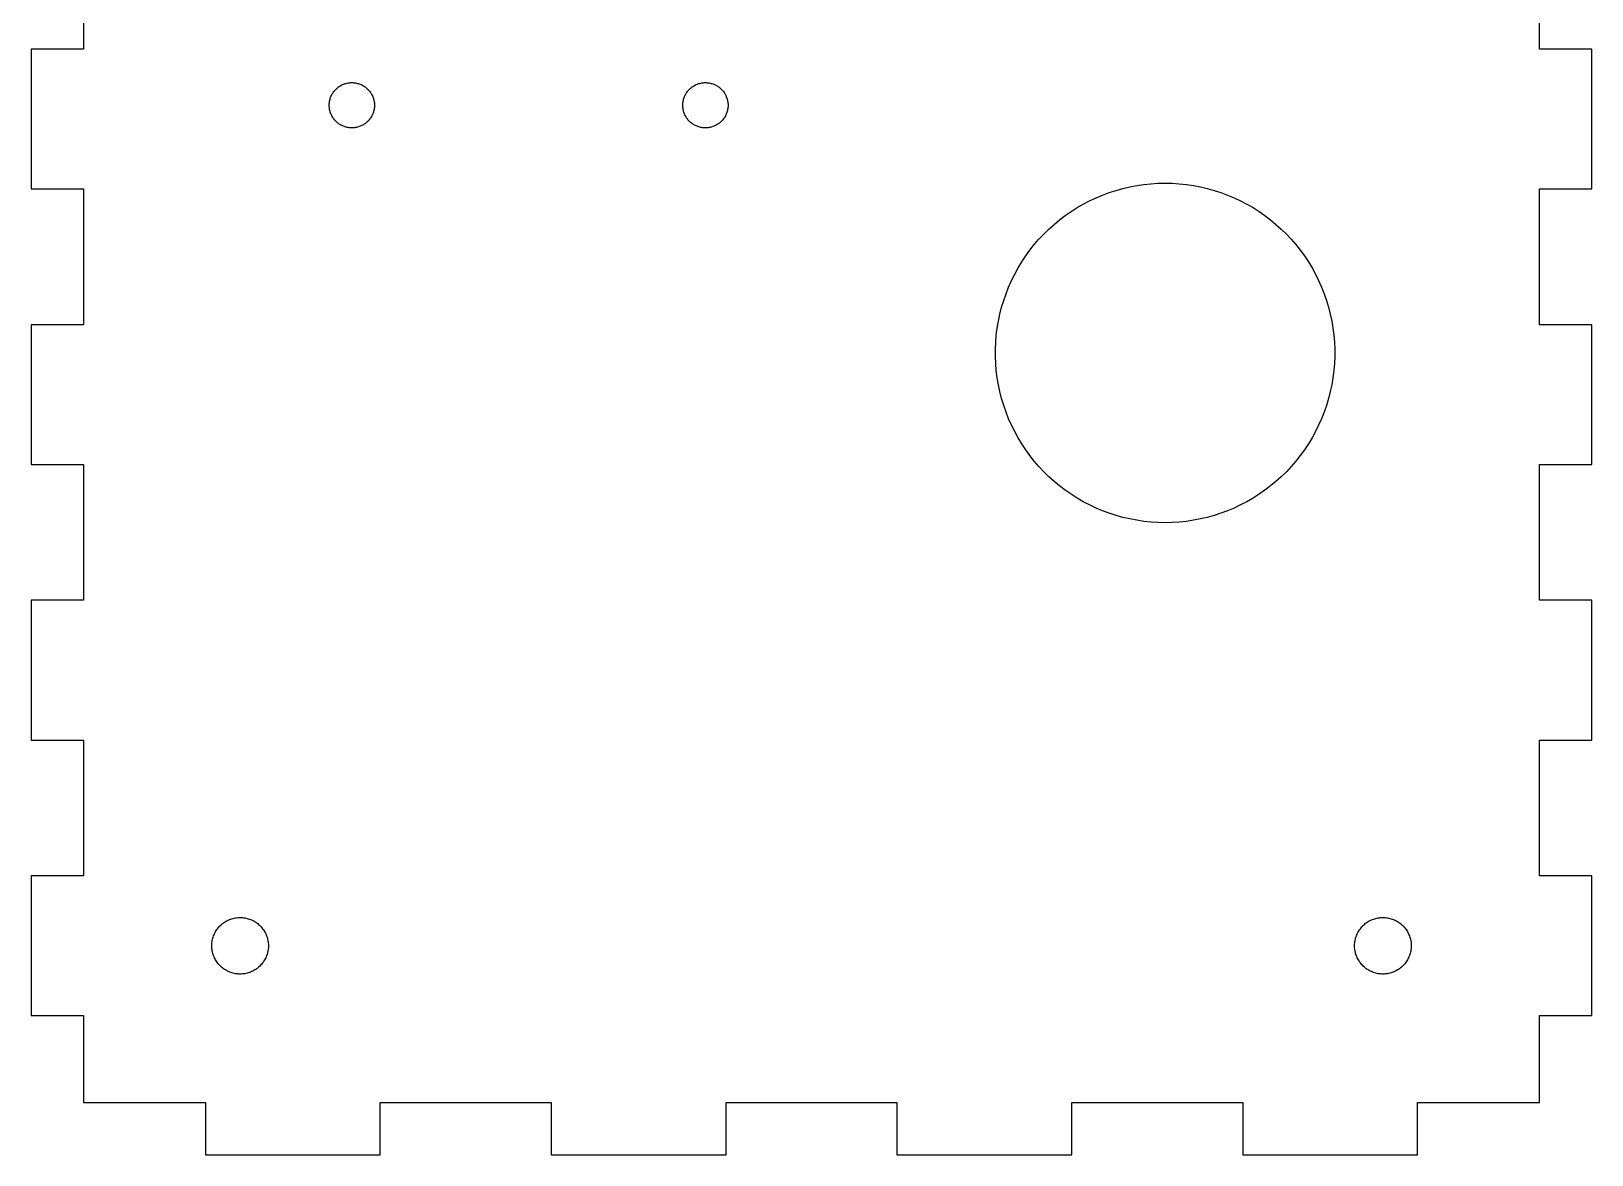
# Model space of a CAD drawing. Header units: metres. Extents: x -115 to 115, y -93 to 93.
# Drawn here: x 4.8 to 115.2, y -92.7 to -13.3 of the extents above; entities that cross this region are included whole.
import ezdxf

# ---------------------------------------------------------------- set-up
doc = ezdxf.new("R2010")
doc.units = ezdxf.units.M

msp = doc.modelspace()

# ---------------------------------------------------------------- linework, layer by layer
for p, q in [((8.53001, -4.9384), (8.53001, -14.5352)), ((111.47, -14.5353), (111.47, -4.93842)), ((4.83, -14.5352), (4.82999, -24.4121)), ((8.53001, -14.5352), (4.83, -14.5352)), ((115.17, -14.5353), (111.47, -14.5353)), ((115.17, -24.4121), (115.17, -14.5353)), ((26.1143, -17.7), (26.1491, -17.6427)), ((26.1491, -17.6427), (26.1862, -17.5868)), ((26.1862, -17.5868), (26.2255, -17.5326)), ((26.2255, -17.5326), (26.2672, -17.4801)), ((26.2672, -17.4801), (26.311, -17.4294)), ((26.311, -17.4294), (26.3568, -17.3805)), ((26.3568, -17.3805), (26.4047, -17.3336)), ((26.4047, -17.3336), (26.4545, -17.2888)), ((26.4545, -17.2888), (26.5061, -17.2461)), ((26.5061, -17.2461), (26.5595, -17.2056)), ((26.5595, -17.2056), (26.6146, -17.1673)), ((26.6146, -17.1673), (26.6711, -17.1314)), ((26.6711, -17.1314), (26.7292, -17.0979)), ((26.7292, -17.0979), (26.7886, -17.0668)), ((26.7886, -17.0668), (26.8492, -17.0383)), ((26.8492, -17.0383), (26.911, -17.0123)), ((26.911, -17.0123), (26.9738, -16.989)), ((26.9738, -16.989), (27.0375, -16.9683)), ((27.0375, -16.9683), (27.1021, -16.9502)), ((27.1021, -16.9502), (27.1673, -16.9349)), ((27.1673, -16.9349), (27.2332, -16.9224)), ((27.2332, -16.9224), (27.2995, -16.9126)), ((27.2995, -16.9126), (27.3661, -16.9056)), ((27.3661, -16.9056), (27.433, -16.9014)), ((27.433, -16.9014), (27.5, -16.9)), ((27.5, -16.9), (27.567, -16.9014)), ((27.567, -16.9014), (27.6339, -16.9056)), ((27.6339, -16.9056), (27.7005, -16.9126)), ((27.7005, -16.9126), (27.7668, -16.9224)), ((27.7668, -16.9224), (27.8327, -16.9349)), ((27.8327, -16.9349), (27.8979, -16.9502)), ((27.8979, -16.9502), (27.9624, -16.9683)), ((27.9624, -16.9683), (28.0262, -16.989)), ((28.0262, -16.989), (28.089, -17.0123)), ((28.089, -17.0123), (28.1508, -17.0383)), ((28.1508, -17.0383), (28.2114, -17.0668)), ((28.2114, -17.0668), (28.2708, -17.0979)), ((28.2708, -17.0979), (28.3288, -17.1314)), ((28.3288, -17.1314), (28.3854, -17.1673)), ((28.3854, -17.1673), (28.4404, -17.2056)), ((28.4404, -17.2056), (28.4938, -17.2461)), ((28.4938, -17.2461), (28.5455, -17.2888)), ((28.5455, -17.2888), (28.5953, -17.3336)), ((28.5953, -17.3336), (28.6431, -17.3805)), ((28.6431, -17.3805), (28.689, -17.4294)), ((28.689, -17.4294), (28.7328, -17.4801)), ((28.7328, -17.4801), (28.7744, -17.5326)), ((28.7744, -17.5326), (28.8138, -17.5868)), ((28.8138, -17.5868), (28.8509, -17.6427)), ((28.8509, -17.6427), (28.8856, -17.7)), ((51.1143, -17.7), (51.1491, -17.6427)), ((51.1491, -17.6427), (51.1862, -17.5868)), ((51.1862, -17.5868), (51.2255, -17.5326)), ((51.2255, -17.5326), (51.2672, -17.4801)), ((51.2672, -17.4801), (51.311, -17.4294)), ((51.311, -17.4294), (51.3568, -17.3805)), ((51.3568, -17.3805), (51.4047, -17.3336)), ((51.4047, -17.3336), (51.4545, -17.2888)), ((51.4545, -17.2888), (51.5061, -17.2461)), ((51.5061, -17.2461), (51.5595, -17.2056)), ((51.5595, -17.2056), (51.6146, -17.1673)), ((51.6146, -17.1673), (51.6711, -17.1314)), ((51.6711, -17.1314), (51.7292, -17.0979)), ((51.7292, -17.0979), (51.7886, -17.0668)), ((51.7886, -17.0668), (51.8492, -17.0383)), ((51.8492, -17.0383), (51.911, -17.0123)), ((51.911, -17.0123), (51.9738, -16.989)), ((51.9738, -16.989), (52.0375, -16.9683)), ((52.0375, -16.9683), (52.1021, -16.9503)), ((52.1021, -16.9503), (52.1673, -16.935)), ((52.1673, -16.935), (52.2332, -16.9224)), ((52.2332, -16.9224), (52.2995, -16.9126)), ((52.2995, -16.9126), (52.3661, -16.9056)), ((52.3661, -16.9056), (52.433, -16.9014)), ((52.433, -16.9014), (52.5, -16.9)), ((52.5, -16.9), (52.567, -16.9014)), ((52.567, -16.9014), (52.6339, -16.9056)), ((52.6339, -16.9056), (52.7005, -16.9126)), ((52.7005, -16.9126), (52.7668, -16.9224)), ((52.7668, -16.9224), (52.8327, -16.935)), ((52.8327, -16.935), (52.8979, -16.9503)), ((52.8979, -16.9503), (52.9624, -16.9683)), ((52.9624, -16.9683), (53.0262, -16.989)), ((53.0262, -16.989), (53.089, -17.0123)), ((53.089, -17.0123), (53.1508, -17.0383)), ((53.1508, -17.0383), (53.2114, -17.0668)), ((53.2114, -17.0668), (53.2708, -17.0979)), ((53.2708, -17.0979), (53.3288, -17.1314)), ((53.3288, -17.1314), (53.3854, -17.1673)), ((53.3854, -17.1673), (53.4404, -17.2056)), ((53.4404, -17.2056), (53.4938, -17.2461)), ((53.4938, -17.2461), (53.5455, -17.2888)), ((53.5455, -17.2888), (53.5953, -17.3336)), ((53.5953, -17.3336), (53.6431, -17.3805)), ((53.6431, -17.3805), (53.689, -17.4294)), ((53.689, -17.4294), (53.7328, -17.4801)), ((53.7328, -17.4801), (53.7744, -17.5326)), ((53.7744, -17.5326), (53.8138, -17.5869)), ((53.8138, -17.5869), (53.8509, -17.6427)), ((53.8509, -17.6427), (53.8856, -17.7)), ((25.9003, -18.4665), (25.9032, -18.3995)), ((25.9003, -18.5335), (25.9003, -18.4665)), ((25.9032, -18.6004), (25.9003, -18.5335)), ((25.9032, -18.3995), (25.9088, -18.3327)), ((25.9088, -18.6672), (25.9032, -18.6004)), ((25.9088, -18.3327), (25.9172, -18.2663)), ((25.9172, -18.7337), (25.9088, -18.6672)), ((25.9172, -18.2663), (25.9283, -18.2002)), ((25.9283, -18.7998), (25.9172, -18.7337)), ((25.9283, -18.2002), (25.9423, -18.1346)), ((25.9423, -18.1346), (25.9589, -18.0697)), ((25.9589, -18.0697), (25.9783, -18.0056)), ((25.9783, -18.0056), (26.0003, -17.9423)), ((26.0003, -17.9423), (26.025, -17.88)), ((26.025, -17.88), (26.0523, -17.8187)), ((26.0523, -17.8187), (26.0821, -17.7587)), ((26.0821, -17.7587), (26.1143, -17.7)), ((28.8856, -17.7), (28.9179, -17.7587)), ((28.9179, -17.7587), (28.9477, -17.8187)), ((28.9477, -17.8187), (28.975, -17.88)), ((28.975, -17.88), (28.9996, -17.9423)), ((28.9996, -17.9423), (29.0217, -18.0056)), ((29.0217, -18.0056), (29.041, -18.0697)), ((29.041, -18.0697), (29.0577, -18.1346)), ((29.0577, -18.1346), (29.0717, -18.2002)), ((29.0717, -18.2002), (29.0828, -18.2663)), ((29.0828, -18.7337), (29.0717, -18.7998)), ((29.0828, -18.2663), (29.0912, -18.3327)), ((29.0912, -18.6672), (29.0828, -18.7337)), ((29.0912, -18.3327), (29.0968, -18.3995)), ((29.0968, -18.6004), (29.0912, -18.6672)), ((29.0968, -18.3995), (29.0996, -18.4665)), ((29.0996, -18.5335), (29.0968, -18.6004)), ((29.0996, -18.4665), (29.0996, -18.5335)), ((50.9003, -18.4665), (50.9032, -18.3995)), ((50.9003, -18.5335), (50.9003, -18.4665)), ((50.9032, -18.6004), (50.9003, -18.5335)), ((50.9032, -18.3995), (50.9088, -18.3327)), ((50.9088, -18.6672), (50.9032, -18.6004)), ((50.9088, -18.3327), (50.9172, -18.2663)), ((50.9172, -18.7337), (50.9088, -18.6672)), ((50.9172, -18.2663), (50.9283, -18.2002)), ((50.9283, -18.7998), (50.9172, -18.7337)), ((50.9283, -18.2002), (50.9423, -18.1346)), ((50.9423, -18.1346), (50.9589, -18.0697)), ((50.9589, -18.0697), (50.9783, -18.0056)), ((50.9783, -18.0056), (51.0003, -17.9423)), ((51.0003, -17.9423), (51.025, -17.88)), ((51.025, -17.88), (51.0523, -17.8187)), ((51.0523, -17.8187), (51.0821, -17.7587)), ((51.0821, -17.7587), (51.1143, -17.7)), ((53.8856, -17.7), (53.9179, -17.7587)), ((53.9179, -17.7587), (53.9477, -17.8187)), ((53.9477, -17.8187), (53.975, -17.88)), ((53.975, -17.88), (53.9996, -17.9423)), ((53.9996, -17.9423), (54.0217, -18.0056)), ((54.0217, -18.0056), (54.041, -18.0697)), ((54.041, -18.0697), (54.0577, -18.1346)), ((54.0577, -18.1346), (54.0716, -18.2002)), ((54.0716, -18.2002), (54.0828, -18.2663)), ((54.0828, -18.7337), (54.0716, -18.7998)), ((54.0828, -18.2663), (54.0912, -18.3327)), ((54.0912, -18.6672), (54.0828, -18.7337)), ((54.0912, -18.3327), (54.0968, -18.3995)), ((54.0968, -18.6005), (54.0912, -18.6672)), ((54.0968, -18.3995), (54.0996, -18.4665)), ((54.0996, -18.5335), (54.0968, -18.6005)), ((54.0996, -18.4665), (54.0996, -18.5335)), ((25.9423, -18.8653), (25.9283, -18.7998)), ((25.9589, -18.9303), (25.9423, -18.8653)), ((25.9783, -18.9944), (25.9589, -18.9303)), ((26.0003, -19.0577), (25.9783, -18.9944)), ((26.025, -19.12), (26.0003, -19.0577)), ((26.0523, -19.1812), (26.025, -19.12)), ((26.0821, -19.2413), (26.0523, -19.1812)), ((26.1143, -19.3), (26.0821, -19.2413)), ((26.1491, -19.3573), (26.1143, -19.3)), ((26.1862, -19.4131), (26.1491, -19.3573)), ((26.2255, -19.4673), (26.1862, -19.4131)), ((26.2672, -19.5199), (26.2255, -19.4673)), ((26.311, -19.5706), (26.2672, -19.5199)), ((26.3568, -19.6194), (26.311, -19.5706)), ((26.4047, -19.6663), (26.3568, -19.6194)), ((26.4545, -19.7112), (26.4047, -19.6663)), ((26.5061, -19.7539), (26.4545, -19.7112)), ((26.5595, -19.7944), (26.5061, -19.7539)), ((26.6146, -19.8327), (26.5595, -19.7944)), ((26.6711, -19.8686), (26.6146, -19.8327)), ((28.3854, -19.8327), (28.3288, -19.8686)), ((28.4404, -19.7944), (28.3854, -19.8327)), ((28.4938, -19.7539), (28.4404, -19.7944)), ((28.5455, -19.7112), (28.4938, -19.7539)), ((28.5953, -19.6663), (28.5455, -19.7112)), ((28.6431, -19.6194), (28.5953, -19.6663)), ((28.689, -19.5706), (28.6431, -19.6194)), ((28.7328, -19.5199), (28.689, -19.5706)), ((28.7744, -19.4673), (28.7328, -19.5199)), ((28.8138, -19.4131), (28.7744, -19.4673)), ((28.8509, -19.3573), (28.8138, -19.4131)), ((28.8856, -19.3), (28.8509, -19.3573)), ((28.9179, -19.2413), (28.8856, -19.3)), ((28.9477, -19.1812), (28.9179, -19.2413)), ((28.975, -19.12), (28.9477, -19.1812)), ((28.9996, -19.0577), (28.975, -19.12)), ((29.0217, -18.9944), (28.9996, -19.0577)), ((29.041, -18.9303), (29.0217, -18.9944)), ((29.0577, -18.8653), (29.041, -18.9303)), ((29.0717, -18.7998), (29.0577, -18.8653)), ((50.9423, -18.8653), (50.9283, -18.7998)), ((50.9589, -18.9303), (50.9423, -18.8653)), ((50.9783, -18.9944), (50.9589, -18.9303)), ((51.0003, -19.0577), (50.9783, -18.9944)), ((51.025, -19.12), (51.0003, -19.0577)), ((51.0523, -19.1812), (51.025, -19.12)), ((51.0821, -19.2413), (51.0523, -19.1812)), ((51.1143, -19.3), (51.0821, -19.2413)), ((51.1491, -19.3573), (51.1143, -19.3)), ((51.1862, -19.4131), (51.1491, -19.3573)), ((51.2255, -19.4673), (51.1862, -19.4131)), ((51.2672, -19.5199), (51.2255, -19.4673)), ((51.311, -19.5706), (51.2672, -19.5199)), ((51.3568, -19.6194), (51.311, -19.5706)), ((51.4047, -19.6663), (51.3568, -19.6194)), ((51.4545, -19.7112), (51.4047, -19.6663)), ((51.5061, -19.7539), (51.4545, -19.7112)), ((51.5595, -19.7944), (51.5061, -19.7539)), ((51.6146, -19.8327), (51.5595, -19.7944)), ((51.6711, -19.8686), (51.6146, -19.8327)), ((53.3854, -19.8327), (53.3288, -19.8686)), ((53.4404, -19.7944), (53.3854, -19.8327)), ((53.4938, -19.7539), (53.4404, -19.7944)), ((53.5455, -19.7112), (53.4938, -19.7539)), ((53.5952, -19.6663), (53.5455, -19.7112)), ((53.6431, -19.6195), (53.5952, -19.6663)), ((53.689, -19.5706), (53.6431, -19.6195)), ((53.7328, -19.5199), (53.689, -19.5706)), ((53.7744, -19.4673), (53.7328, -19.5199)), ((53.8138, -19.4131), (53.7744, -19.4673)), ((53.8509, -19.3573), (53.8138, -19.4131)), ((53.8856, -19.3), (53.8509, -19.3573)), ((53.9179, -19.2413), (53.8856, -19.3)), ((53.9477, -19.1812), (53.9179, -19.2413)), ((53.975, -19.12), (53.9477, -19.1812)), ((53.9996, -19.0577), (53.975, -19.12)), ((54.0217, -18.9944), (53.9996, -19.0577)), ((54.041, -18.9303), (54.0217, -18.9944)), ((54.0577, -18.8654), (54.041, -18.9303)), ((54.0716, -18.7998), (54.0577, -18.8654)), ((26.7292, -19.9021), (26.6711, -19.8686)), ((26.7886, -19.9331), (26.7292, -19.9021)), ((26.8492, -19.9617), (26.7886, -19.9331)), ((26.911, -19.9876), (26.8492, -19.9617)), ((26.9738, -20.011), (26.911, -19.9876)), ((27.0375, -20.0317), (26.9738, -20.011)), ((27.1021, -20.0497), (27.0375, -20.0317)), ((27.1673, -20.065), (27.1021, -20.0497)), ((27.2332, -20.0776), (27.1673, -20.065)), ((27.2995, -20.0874), (27.2332, -20.0776)), ((27.3661, -20.0944), (27.2995, -20.0874)), ((27.433, -20.0986), (27.3661, -20.0944)), ((27.5, -20.1), (27.433, -20.0986)), ((27.567, -20.0986), (27.5, -20.1)), ((27.6339, -20.0944), (27.567, -20.0986)), ((27.7005, -20.0874), (27.6339, -20.0944)), ((27.7668, -20.0776), (27.7005, -20.0874)), ((27.8327, -20.065), (27.7668, -20.0776)), ((27.8979, -20.0497), (27.8327, -20.065)), ((27.9624, -20.0317), (27.8979, -20.0497)), ((28.0262, -20.011), (27.9624, -20.0317)), ((28.089, -19.9876), (28.0262, -20.011)), ((28.1508, -19.9617), (28.089, -19.9876)), ((28.2114, -19.9331), (28.1508, -19.9617)), ((28.2708, -19.9021), (28.2114, -19.9331)), ((28.3288, -19.8686), (28.2708, -19.9021)), ((51.7292, -19.9021), (51.6711, -19.8686)), ((51.7886, -19.9331), (51.7292, -19.9021)), ((51.8492, -19.9617), (51.7886, -19.9331)), ((51.911, -19.9876), (51.8492, -19.9617)), ((51.9738, -20.011), (51.911, -19.9876)), ((52.0375, -20.0317), (51.9738, -20.011)), ((52.1021, -20.0497), (52.0375, -20.0317)), ((52.1673, -20.065), (52.1021, -20.0497)), ((52.2332, -20.0776), (52.1673, -20.065)), ((52.2994, -20.0874), (52.2332, -20.0776)), ((52.3661, -20.0944), (52.2994, -20.0874)), ((52.433, -20.0986), (52.3661, -20.0944)), ((52.5, -20.1), (52.433, -20.0986)), ((52.567, -20.0986), (52.5, -20.1)), ((52.6339, -20.0944), (52.567, -20.0986)), ((52.7005, -20.0874), (52.6339, -20.0944)), ((52.7668, -20.0776), (52.7005, -20.0874)), ((52.8326, -20.065), (52.7668, -20.0776)), ((52.8979, -20.0497), (52.8326, -20.065)), ((52.9624, -20.0317), (52.8979, -20.0497)), ((53.0262, -20.011), (52.9624, -20.0317)), ((53.089, -19.9876), (53.0262, -20.011)), ((53.1508, -19.9617), (53.089, -19.9876)), ((53.2114, -19.9331), (53.1508, -19.9617)), ((53.2708, -19.9021), (53.2114, -19.9331)), ((53.3288, -19.8686), (53.2708, -19.9021)), ((82.0157, -24.377), (82.5051, -24.2622)), ((82.5051, -24.2622), (82.9988, -24.168)), ((82.9988, -24.168), (83.496, -24.0946)), ((83.496, -24.0946), (83.9959, -24.0421)), ((83.9959, -24.0421), (84.4975, -24.0105)), ((84.4975, -24.0105), (85, -24)), ((85, -24), (85.5025, -24.0105)), ((85.5025, -24.0105), (86.0041, -24.0421)), ((86.0041, -24.0421), (86.504, -24.0946)), ((86.504, -24.0946), (87.0012, -24.168)), ((87.0012, -24.168), (87.4949, -24.2622)), ((87.4949, -24.2622), (87.9843, -24.377)), ((4.82999, -24.4121), (8.53, -24.4121)), ((8.53, -24.4121), (8.53, -34.0089)), ((79.2189, -25.4843), (79.6644, -25.2514)), ((79.6644, -25.2514), (80.1192, -25.0374)), ((80.1192, -25.0374), (80.5825, -24.8427)), ((80.5825, -24.8427), (81.0536, -24.6675)), ((81.0536, -24.6675), (81.5316, -24.5122)), ((81.5316, -24.5122), (82.0157, -24.377)), ((87.9843, -24.377), (88.4684, -24.5122)), ((88.4684, -24.5122), (88.9464, -24.6675)), ((88.9464, -24.6675), (89.4175, -24.8427)), ((89.4175, -24.8427), (89.8808, -25.0374)), ((89.8808, -25.0374), (90.3356, -25.2514)), ((90.3356, -25.2514), (90.781, -25.4843)), ((111.47, -34.0089), (111.47, -24.4121)), ((111.47, -24.4121), (115.17, -24.4121)), ((77.5462, -26.5957), (77.9466, -26.2918)), ((77.9466, -26.2918), (78.3593, -26.0049)), ((78.3593, -26.0049), (78.7837, -25.7356)), ((78.7837, -25.7356), (79.2189, -25.4843)), ((90.781, -25.4843), (91.2163, -25.7356)), ((91.2163, -25.7356), (91.6407, -26.0049)), ((91.6407, -26.0049), (92.0534, -26.2918)), ((92.0534, -26.2918), (92.4538, -26.5957)), ((76.4263, -27.604), (76.7854, -27.2524)), ((76.7854, -27.2524), (77.159, -26.916)), ((77.159, -26.916), (77.5462, -26.5957)), ((92.4538, -26.5957), (92.841, -26.916)), ((92.841, -26.916), (93.2146, -27.2524)), ((93.2146, -27.2524), (93.5737, -27.604)), ((75.4416, -28.7448), (75.7538, -28.3509)), ((75.7538, -28.3509), (76.0823, -27.9704)), ((76.0823, -27.9704), (76.4263, -27.604)), ((93.5737, -27.604), (93.9177, -27.9704)), ((93.9177, -27.9704), (94.2462, -28.3509)), ((94.2462, -28.3509), (94.5583, -28.7448)), ((74.6077, -30), (74.8681, -29.5701)), ((74.8681, -29.5701), (75.1462, -29.1514)), ((75.1462, -29.1514), (75.4416, -28.7448)), ((94.5583, -28.7448), (94.8538, -29.1514)), ((94.8538, -29.1514), (95.1319, -29.5701)), ((95.1319, -29.5701), (95.3923, -30)), ((73.9376, -31.3498), (74.1421, -30.8906)), ((74.1421, -30.8906), (74.3656, -30.4404)), ((74.3656, -30.4404), (74.6077, -30)), ((95.3923, -30), (95.6344, -30.4404)), ((95.6344, -30.4404), (95.8579, -30.8906)), ((95.8579, -30.8906), (96.0623, -31.3498)), ((73.5873, -32.2918), (73.7526, -31.8171)), ((73.7526, -31.8171), (73.9376, -31.3498)), ((96.0623, -31.3498), (96.2474, -31.8171)), ((96.2474, -31.8171), (96.4127, -32.2918)), ((73.317, -33.2598), (73.442, -32.7729)), ((73.442, -32.7729), (73.5873, -32.2918)), ((96.4127, -32.2918), (96.5579, -32.7729)), ((96.5579, -32.7729), (96.6829, -33.2598)), ((8.53, -34.0089), (4.82999, -34.0089)), ((4.82999, -34.0089), (4.82999, -43.8858)), ((73.1287, -34.247), (73.2125, -33.7514)), ((73.2125, -33.7514), (73.317, -33.2598)), ((96.6829, -33.2598), (96.7874, -33.7514)), ((96.7874, -33.7514), (96.8713, -34.247)), ((115.17, -34.0089), (111.47, -34.0089)), ((115.17, -43.8858), (115.17, -34.0089)), ((73.0026, -35.7487), (73.0237, -35.2465)), ((73.0237, -35.2465), (73.0657, -34.7457)), ((73.0657, -34.7457), (73.1287, -34.247)), ((96.8713, -34.247), (96.9342, -34.7457)), ((96.9342, -34.7457), (96.9763, -35.2465)), ((96.9763, -35.2465), (96.9974, -35.7487)), ((73.0026, -36.2513), (73.0026, -35.7487)), ((73.0237, -36.7535), (73.0026, -36.2513)), ((96.9974, -36.2513), (96.9763, -36.7535)), ((96.9974, -35.7487), (96.9974, -36.2513)), ((73.0657, -37.2543), (73.0237, -36.7535)), ((73.1287, -37.753), (73.0657, -37.2543)), ((96.9342, -37.2543), (96.8713, -37.753)), ((96.9763, -36.7535), (96.9342, -37.2543)), ((73.2125, -38.2486), (73.1287, -37.753)), ((73.317, -38.7402), (73.2125, -38.2486)), ((96.7874, -38.2486), (96.6829, -38.7402)), ((96.8713, -37.753), (96.7874, -38.2486)), ((73.442, -39.227), (73.317, -38.7402)), ((73.5873, -39.7082), (73.442, -39.227)), ((73.7526, -40.1829), (73.5873, -39.7082)), ((96.4127, -39.7082), (96.2474, -40.1829)), ((96.5579, -39.227), (96.4127, -39.7082)), ((96.6829, -38.7402), (96.5579, -39.227)), ((73.9376, -40.6502), (73.7526, -40.1829)), ((74.1421, -41.1093), (73.9376, -40.6502)), ((96.0623, -40.6502), (95.8579, -41.1093)), ((96.2474, -40.1829), (96.0623, -40.6502)), ((74.3655, -41.5595), (74.1421, -41.1093)), ((74.6077, -42), (74.3655, -41.5595)), ((95.6344, -41.5595), (95.3923, -42)), ((95.8579, -41.1093), (95.6344, -41.5595)), ((74.868, -42.4299), (74.6077, -42)), ((75.1462, -42.8486), (74.868, -42.4299)), ((75.4416, -43.2552), (75.1462, -42.8486)), ((94.8538, -42.8486), (94.5583, -43.2552)), ((95.1319, -42.4299), (94.8538, -42.8486)), ((95.3923, -42), (95.1319, -42.4299)), ((4.82999, -43.8858), (8.53, -43.8858)), ((8.53, -43.8858), (8.53, -53.4826)), ((75.7538, -43.6491), (75.4416, -43.2552)), ((76.0822, -44.0296), (75.7538, -43.6491)), ((76.4263, -44.396), (76.0822, -44.0296)), ((93.9177, -44.0296), (93.5737, -44.396)), ((94.2462, -43.6491), (93.9177, -44.0296)), ((94.5583, -43.2552), (94.2462, -43.6491)), ((111.47, -53.4826), (111.47, -43.8858)), ((111.47, -43.8858), (115.17, -43.8858)), ((76.7854, -44.7476), (76.4263, -44.396)), ((77.1589, -45.0839), (76.7854, -44.7476)), ((77.5462, -45.4043), (77.1589, -45.0839)), ((92.841, -45.0839), (92.4538, -45.4043)), ((93.2146, -44.7476), (92.841, -45.0839)), ((93.5737, -44.396), (93.2146, -44.7476)), ((77.9465, -45.7082), (77.5462, -45.4043)), ((78.3593, -45.995), (77.9465, -45.7082)), ((78.7836, -46.2644), (78.3593, -45.995)), ((79.2189, -46.5157), (78.7836, -46.2644)), ((91.2163, -46.2644), (90.781, -46.5157)), ((91.6407, -45.995), (91.2163, -46.2644)), ((92.0534, -45.7082), (91.6407, -45.995)), ((92.4538, -45.4043), (92.0534, -45.7082)), ((79.6644, -46.7485), (79.2189, -46.5157)), ((80.1191, -46.9625), (79.6644, -46.7485)), ((80.5825, -47.1573), (80.1191, -46.9625)), ((81.0536, -47.3325), (80.5825, -47.1573)), ((81.5316, -47.4878), (81.0536, -47.3325)), ((88.9464, -47.3325), (88.4684, -47.4878)), ((89.4175, -47.1573), (88.9464, -47.3325)), ((89.8808, -46.9625), (89.4175, -47.1573)), ((90.3356, -46.7485), (89.8808, -46.9625)), ((90.781, -46.5157), (90.3356, -46.7485)), ((82.0157, -47.623), (81.5316, -47.4878)), ((82.505, -47.7378), (82.0157, -47.623)), ((82.9987, -47.8319), (82.505, -47.7378)), ((83.496, -47.9054), (82.9987, -47.8319)), ((83.9958, -47.9579), (83.496, -47.9054)), ((84.4975, -47.9895), (83.9958, -47.9579)), ((85, -48), (84.4975, -47.9895)), ((85.5025, -47.9895), (85, -48)), ((86.0041, -47.9579), (85.5025, -47.9895)), ((86.504, -47.9054), (86.0041, -47.9579)), ((87.0012, -47.8319), (86.504, -47.9054)), ((87.4949, -47.7378), (87.0012, -47.8319)), ((87.9843, -47.623), (87.4949, -47.7378)), ((88.4684, -47.4878), (87.9843, -47.623)), ((8.53, -53.4826), (4.82999, -53.4826)), ((4.82999, -53.4826), (4.82999, -63.3595)), ((115.17, -53.4826), (111.47, -53.4826)), ((115.17, -63.3595), (115.17, -53.4826)), ((4.82999, -63.3595), (8.53, -63.3595)), ((8.53, -63.3595), (8.53, -72.9563)), ((111.47, -72.9563), (111.47, -63.3595)), ((111.47, -63.3595), (115.17, -63.3595)), ((8.53, -72.9563), (4.82999, -72.9563)), ((4.82999, -72.9563), (4.82999, -82.8331)), ((115.17, -72.9563), (111.47, -72.9563)), ((115.17, -82.8331), (115.17, -72.9563)), ((18.6365, -76.1474), (18.7107, -76.1086)), ((18.7107, -76.1086), (18.7865, -76.0729)), ((18.7865, -76.0729), (18.8637, -76.0404)), ((18.8637, -76.0404), (18.9423, -76.0112)), ((18.9423, -76.0112), (19.0219, -75.9853)), ((19.0219, -75.9853), (19.1026, -75.9628)), ((19.1026, -75.9628), (19.1842, -75.9437)), ((19.1842, -75.9437), (19.2664, -75.928)), ((19.2664, -75.928), (19.3493, -75.9157)), ((19.3493, -75.9157), (19.4326, -75.907)), ((19.4326, -75.907), (19.5162, -75.9017)), ((19.5162, -75.9017), (19.6, -75.9)), ((19.6, -75.9), (19.6837, -75.9017)), ((19.6837, -75.9017), (19.7673, -75.907)), ((19.7673, -75.907), (19.8507, -75.9157)), ((19.8507, -75.9157), (19.9335, -75.928)), ((19.9335, -75.928), (20.0158, -75.9437)), ((20.0158, -75.9437), (20.0974, -75.9628)), ((20.0974, -75.9628), (20.1781, -75.9853)), ((20.1781, -75.9853), (20.2577, -76.0112)), ((20.2577, -76.0112), (20.3362, -76.0404)), ((20.3362, -76.0404), (20.4135, -76.0729)), ((20.4135, -76.0729), (20.4893, -76.1086)), ((20.4893, -76.1086), (20.5635, -76.1474)), ((99.4365, -76.1474), (99.5107, -76.1086)), ((99.5107, -76.1086), (99.5865, -76.0729)), ((99.5865, -76.0729), (99.6637, -76.0404)), ((99.6637, -76.0404), (99.7422, -76.0112)), ((99.7422, -76.0112), (99.8219, -75.9854)), ((99.8219, -75.9854), (99.9026, -75.9628)), ((99.9026, -75.9628), (99.9841, -75.9437)), ((99.9841, -75.9437), (100.066, -75.928)), ((100.066, -75.928), (100.149, -75.9158)), ((100.149, -75.9158), (100.233, -75.907)), ((100.233, -75.907), (100.316, -75.9017)), ((100.316, -75.9017), (100.4, -75.9)), ((100.4, -75.9), (100.484, -75.9017)), ((100.484, -75.9017), (100.567, -75.907)), ((100.567, -75.907), (100.651, -75.9158)), ((100.651, -75.9158), (100.734, -75.928)), ((100.734, -75.928), (100.816, -75.9437)), ((100.816, -75.9437), (100.897, -75.9628)), ((100.897, -75.9628), (100.978, -75.9854)), ((100.978, -75.9854), (101.058, -76.0112)), ((101.058, -76.0112), (101.136, -76.0404)), ((101.136, -76.0404), (101.213, -76.0729)), ((101.213, -76.0729), (101.289, -76.1086)), ((101.289, -76.1086), (101.363, -76.1474)), ((17.6979, -77.2819), (17.7254, -77.2028)), ((17.7254, -77.2028), (17.7563, -77.1249)), ((17.7563, -77.1249), (17.7903, -77.0484)), ((17.7903, -77.0484), (17.8276, -76.9734)), ((17.8276, -76.9734), (17.8679, -76.9)), ((17.8679, -76.9), (17.9113, -76.8283)), ((17.9113, -76.8283), (17.9577, -76.7585)), ((17.9577, -76.7585), (18.0069, -76.6908)), ((18.0069, -76.6908), (18.059, -76.6251)), ((18.059, -76.6251), (18.1137, -76.5617)), ((18.1137, -76.5617), (18.1711, -76.5007)), ((18.1711, -76.5007), (18.2309, -76.442)), ((18.2309, -76.442), (18.2932, -76.386)), ((18.2932, -76.386), (18.3577, -76.3326)), ((18.3577, -76.3326), (18.4244, -76.2819)), ((18.4244, -76.2819), (18.4932, -76.2341)), ((18.4932, -76.2341), (18.5639, -76.1893)), ((18.5639, -76.1893), (18.6365, -76.1474)), ((20.5635, -76.1474), (20.636, -76.1893)), ((20.636, -76.1893), (20.7068, -76.2341)), ((20.7068, -76.2341), (20.7756, -76.2819)), ((20.7756, -76.2819), (20.8423, -76.3326)), ((20.8423, -76.3326), (20.9068, -76.386)), ((20.9068, -76.386), (20.9691, -76.442)), ((20.9691, -76.442), (21.0289, -76.5007)), ((21.0289, -76.5007), (21.0863, -76.5617)), ((21.0863, -76.5617), (21.141, -76.6251)), ((21.141, -76.6251), (21.1931, -76.6908)), ((21.1931, -76.6908), (21.2423, -76.7585)), ((21.2423, -76.7585), (21.2887, -76.8283)), ((21.2887, -76.8283), (21.332, -76.9)), ((21.332, -76.9), (21.3724, -76.9734)), ((21.3724, -76.9734), (21.4097, -77.0484)), ((21.4097, -77.0484), (21.4437, -77.1249)), ((21.4437, -77.1249), (21.4746, -77.2028)), ((21.4746, -77.2028), (21.5021, -77.2819)), ((98.4979, -77.282), (98.5254, -77.2029)), ((98.5254, -77.2029), (98.5562, -77.125)), ((98.5562, -77.125), (98.5903, -77.0484)), ((98.5903, -77.0484), (98.6276, -76.9734)), ((98.6276, -76.9734), (98.6679, -76.9)), ((98.6679, -76.9), (98.7113, -76.8283)), ((98.7113, -76.8283), (98.7577, -76.7586)), ((98.7577, -76.7586), (98.8069, -76.6908)), ((98.8069, -76.6908), (98.8589, -76.6251)), ((98.8589, -76.6251), (98.9137, -76.5617)), ((98.9137, -76.5617), (98.971, -76.5007)), ((98.971, -76.5007), (99.0309, -76.4421)), ((99.0309, -76.4421), (99.0931, -76.386)), ((99.0931, -76.386), (99.1577, -76.3326)), ((99.1577, -76.3326), (99.2244, -76.282)), ((99.2244, -76.282), (99.2932, -76.2341)), ((99.2932, -76.2341), (99.3639, -76.1893)), ((99.3639, -76.1893), (99.4365, -76.1474)), ((101.363, -76.1474), (101.436, -76.1893)), ((101.436, -76.1893), (101.507, -76.2341)), ((101.507, -76.2341), (101.576, -76.282)), ((101.576, -76.282), (101.642, -76.3326)), ((101.642, -76.3326), (101.707, -76.386)), ((101.707, -76.386), (101.769, -76.4421)), ((101.769, -76.4421), (101.829, -76.5007)), ((101.829, -76.5007), (101.886, -76.5617)), ((101.886, -76.5617), (101.941, -76.6251)), ((101.941, -76.6251), (101.993, -76.6908)), ((101.993, -76.6908), (102.042, -76.7586)), ((102.042, -76.7586), (102.089, -76.8283)), ((102.089, -76.8283), (102.132, -76.9)), ((102.132, -76.9), (102.172, -76.9734)), ((102.172, -76.9734), (102.21, -77.0484)), ((102.21, -77.0484), (102.244, -77.125)), ((102.244, -77.125), (102.275, -77.2029)), ((102.275, -77.2029), (102.302, -77.282)), ((17.6004, -77.8581), (17.6039, -77.7744)), ((17.6004, -77.9419), (17.6004, -77.8581)), ((17.6039, -78.0256), (17.6004, -77.9419)), ((17.6039, -77.7744), (17.6109, -77.6909)), ((17.6109, -78.109), (17.6039, -78.0256)), ((17.6109, -77.6909), (17.6214, -77.6078)), ((17.6214, -78.1921), (17.6109, -78.109)), ((17.6214, -77.6078), (17.6354, -77.5252)), ((17.6354, -78.2747), (17.6214, -78.1921)), ((17.6354, -77.5252), (17.6528, -77.4433)), ((17.6528, -78.3567), (17.6354, -78.2747)), ((17.6528, -77.4433), (17.6737, -77.3621)), ((17.6737, -77.3621), (17.6979, -77.2819)), ((21.5021, -77.2819), (21.5263, -77.3621)), ((21.5263, -77.3621), (21.5471, -77.4433)), ((21.5471, -77.4433), (21.5646, -77.5252)), ((21.5646, -78.2747), (21.5471, -78.3567)), ((21.5646, -77.5252), (21.5785, -77.6078)), ((21.5785, -78.1921), (21.5646, -78.2747)), ((21.5785, -77.6078), (21.589, -77.6909)), ((21.589, -78.109), (21.5785, -78.1921)), ((21.589, -77.6909), (21.596, -77.7744)), ((21.596, -78.0256), (21.589, -78.109)), ((21.596, -77.7744), (21.5995, -77.8581)), ((21.5995, -77.9419), (21.596, -78.0256)), ((21.5995, -77.8581), (21.5995, -77.9419)), ((98.4004, -77.8581), (98.4039, -77.7744)), ((98.4004, -77.9419), (98.4004, -77.8581)), ((98.4039, -78.0256), (98.4004, -77.9419)), ((98.4039, -77.7744), (98.4109, -77.6909)), ((98.4109, -78.1091), (98.4039, -78.0256)), ((98.4109, -77.6909), (98.4214, -77.6078)), ((98.4214, -78.1922), (98.4109, -78.1091)), ((98.4214, -77.6078), (98.4354, -77.5252)), ((98.4354, -78.2747), (98.4214, -78.1922)), ((98.4354, -77.5252), (98.4528, -77.4433)), ((98.4528, -78.3567), (98.4354, -78.2747)), ((98.4528, -77.4433), (98.4736, -77.3622)), ((98.4736, -77.3622), (98.4979, -77.282)), ((102.302, -77.282), (102.326, -77.3622)), ((102.326, -77.3622), (102.347, -77.4433)), ((102.347, -77.4433), (102.365, -77.5252)), ((102.365, -78.2747), (102.347, -78.3567)), ((102.365, -77.5252), (102.379, -77.6078)), ((102.379, -78.1922), (102.365, -78.2747)), ((102.379, -77.6078), (102.389, -77.6909)), ((102.389, -78.1091), (102.379, -78.1922)), ((102.389, -77.6909), (102.396, -77.7744)), ((102.396, -78.0256), (102.389, -78.1091)), ((102.396, -77.7744), (102.4, -77.8581)), ((102.4, -77.9419), (102.396, -78.0256)), ((102.4, -77.8581), (102.4, -77.9419)), ((17.6737, -78.4378), (17.6528, -78.3567)), ((17.6979, -78.518), (17.6737, -78.4378)), ((17.7254, -78.5971), (17.6979, -78.518)), ((17.7563, -78.675), (17.7254, -78.5971)), ((17.7903, -78.7515), (17.7563, -78.675)), ((17.8276, -78.8266), (17.7903, -78.7515)), ((17.8679, -78.9), (17.8276, -78.8266)), ((17.9113, -78.9716), (17.8679, -78.9)), ((17.9577, -79.0414), (17.9113, -78.9716)), ((18.0069, -79.1092), (17.9577, -79.0414)), ((18.059, -79.1748), (18.0069, -79.1092)), ((18.1137, -79.2382), (18.059, -79.1748)), ((18.1711, -79.2993), (18.1137, -79.2382)), ((18.2309, -79.3579), (18.1711, -79.2993)), ((18.2932, -79.414), (18.2309, -79.3579)), ((18.3577, -79.4674), (18.2932, -79.414)), ((20.9068, -79.414), (20.8423, -79.4674)), ((20.9691, -79.3579), (20.9068, -79.414)), ((21.0289, -79.2993), (20.9691, -79.3579)), ((21.0863, -79.2382), (21.0289, -79.2993)), ((21.141, -79.1748), (21.0863, -79.2382)), ((21.1931, -79.1092), (21.141, -79.1748)), ((21.2423, -79.0414), (21.1931, -79.1092)), ((21.2887, -78.9716), (21.2423, -79.0414)), ((21.332, -78.9), (21.2887, -78.9716)), ((21.3724, -78.8266), (21.332, -78.9)), ((21.4097, -78.7515), (21.3724, -78.8266)), ((21.4437, -78.675), (21.4097, -78.7515)), ((21.4746, -78.5971), (21.4437, -78.675)), ((21.5021, -78.518), (21.4746, -78.5971)), ((21.5263, -78.4378), (21.5021, -78.518)), ((21.5471, -78.3567), (21.5263, -78.4378)), ((98.4736, -78.4378), (98.4528, -78.3567)), ((98.4979, -78.518), (98.4736, -78.4378)), ((98.5254, -78.5971), (98.4979, -78.518)), ((98.5562, -78.675), (98.5254, -78.5971)), ((98.5903, -78.7516), (98.5562, -78.675)), ((98.6276, -78.8266), (98.5903, -78.7516)), ((98.6679, -78.9), (98.6276, -78.8266)), ((98.7113, -78.9716), (98.6679, -78.9)), ((98.7577, -79.0414), (98.7113, -78.9716)), ((98.8069, -79.1092), (98.7577, -79.0414)), ((98.8589, -79.1748), (98.8069, -79.1092)), ((98.9137, -79.2383), (98.8589, -79.1748)), ((98.971, -79.2993), (98.9137, -79.2383)), ((99.0309, -79.3579), (98.971, -79.2993)), ((99.0931, -79.414), (99.0309, -79.3579)), ((99.1577, -79.4674), (99.0931, -79.414)), ((101.707, -79.414), (101.642, -79.4674)), ((101.769, -79.3579), (101.707, -79.414)), ((101.829, -79.2993), (101.769, -79.3579)), ((101.886, -79.2383), (101.829, -79.2993)), ((101.941, -79.1748), (101.886, -79.2383)), ((101.993, -79.1092), (101.941, -79.1748)), ((102.042, -79.0414), (101.993, -79.1092)), ((102.089, -78.9716), (102.042, -79.0414)), ((102.132, -78.9), (102.089, -78.9716)), ((102.172, -78.8266), (102.132, -78.9)), ((102.21, -78.7516), (102.172, -78.8266)), ((102.244, -78.675), (102.21, -78.7516)), ((102.275, -78.5971), (102.244, -78.675)), ((102.302, -78.518), (102.275, -78.5971)), ((102.326, -78.4378), (102.302, -78.518)), ((102.347, -78.3567), (102.326, -78.4378)), ((18.4244, -79.518), (18.3577, -79.4674)), ((18.4932, -79.5658), (18.4244, -79.518)), ((18.5639, -79.6107), (18.4932, -79.5658)), ((18.6365, -79.6526), (18.5639, -79.6107)), ((18.7107, -79.6914), (18.6365, -79.6526)), ((18.7865, -79.7271), (18.7107, -79.6914)), ((18.8637, -79.7595), (18.7865, -79.7271)), ((18.9423, -79.7887), (18.8637, -79.7595)), ((19.0219, -79.8146), (18.9423, -79.7887)), ((19.1026, -79.8371), (19.0219, -79.8146)), ((19.1842, -79.8563), (19.1026, -79.8371)), ((19.2664, -79.872), (19.1842, -79.8563)), ((19.3493, -79.8842), (19.2664, -79.872)), ((19.4326, -79.893), (19.3493, -79.8842)), ((19.5162, -79.8982), (19.4326, -79.893)), ((19.6, -79.9), (19.5162, -79.8982)), ((19.6837, -79.8982), (19.6, -79.9)), ((19.7673, -79.893), (19.6837, -79.8982)), ((19.8507, -79.8842), (19.7673, -79.893)), ((19.9335, -79.872), (19.8507, -79.8842)), ((20.0158, -79.8563), (19.9335, -79.872)), ((20.0974, -79.8371), (20.0158, -79.8563)), ((20.1781, -79.8146), (20.0974, -79.8371)), ((20.2577, -79.7887), (20.1781, -79.8146)), ((20.3362, -79.7595), (20.2577, -79.7887)), ((20.4135, -79.7271), (20.3362, -79.7595)), ((20.4893, -79.6914), (20.4135, -79.7271)), ((20.5635, -79.6526), (20.4893, -79.6914)), ((20.636, -79.6107), (20.5635, -79.6526)), ((20.7068, -79.5658), (20.636, -79.6107)), ((20.7756, -79.518), (20.7068, -79.5658)), ((20.8423, -79.4674), (20.7756, -79.518)), ((99.2244, -79.518), (99.1577, -79.4674)), ((99.2932, -79.5658), (99.2244, -79.518)), ((99.3639, -79.6107), (99.2932, -79.5658)), ((99.4365, -79.6526), (99.3639, -79.6107)), ((99.5107, -79.6914), (99.4365, -79.6526)), ((99.5865, -79.7271), (99.5107, -79.6914)), ((99.6637, -79.7596), (99.5865, -79.7271)), ((99.7422, -79.7887), (99.6637, -79.7596)), ((99.8219, -79.8146), (99.7422, -79.7887)), ((99.9026, -79.8372), (99.8219, -79.8146)), ((99.9841, -79.8563), (99.9026, -79.8372)), ((100.066, -79.872), (99.9841, -79.8563)), ((100.149, -79.8842), (100.066, -79.872)), ((100.233, -79.893), (100.149, -79.8842)), ((100.316, -79.8982), (100.233, -79.893)), ((100.4, -79.9), (100.316, -79.8982)), ((100.484, -79.8982), (100.4, -79.9)), ((100.567, -79.893), (100.484, -79.8982)), ((100.651, -79.8842), (100.567, -79.893)), ((100.734, -79.872), (100.651, -79.8842)), ((100.816, -79.8563), (100.734, -79.872)), ((100.897, -79.8372), (100.816, -79.8563)), ((100.978, -79.8146), (100.897, -79.8372)), ((101.058, -79.7887), (100.978, -79.8146)), ((101.136, -79.7596), (101.058, -79.7887)), ((101.213, -79.7271), (101.136, -79.7596)), ((101.289, -79.6914), (101.213, -79.7271)), ((101.363, -79.6526), (101.289, -79.6914)), ((101.436, -79.6107), (101.363, -79.6526)), ((101.507, -79.5658), (101.436, -79.6107)), ((101.576, -79.518), (101.507, -79.5658)), ((101.642, -79.4674), (101.576, -79.518)), ((4.82999, -82.8331), (8.53, -82.8331)), ((8.53, -82.8331), (8.53, -88.97)), ((111.47, -88.97), (111.47, -82.8331)), ((111.47, -82.8331), (115.17, -82.8331)), ((8.53, -88.97), (17.1522, -88.97)), ((17.1522, -88.97), (17.1522, -92.67)), ((29.5144, -92.67), (29.5144, -88.97)), ((29.5144, -88.97), (41.5967, -88.97)), ((41.5967, -88.97), (41.5967, -92.67)), ((53.9589, -88.97), (66.0411, -88.97)), ((53.9589, -92.67), (53.9589, -88.97)), ((66.0411, -88.97), (66.0411, -92.67)), ((78.4033, -92.67), (78.4033, -88.97)), ((78.4033, -88.97), (90.4855, -88.97)), ((90.4855, -88.97), (90.4855, -92.67)), ((102.848, -92.67), (102.848, -88.97)), ((102.848, -88.97), (111.47, -88.97)), ((17.1522, -92.67), (29.5144, -92.67)), ((41.5967, -92.67), (53.9589, -92.67)), ((66.0411, -92.67), (78.4033, -92.67)), ((90.4855, -92.67), (102.848, -92.67))]:
    msp.add_line(p, q)

doc.saveas('drawing.dxf')
